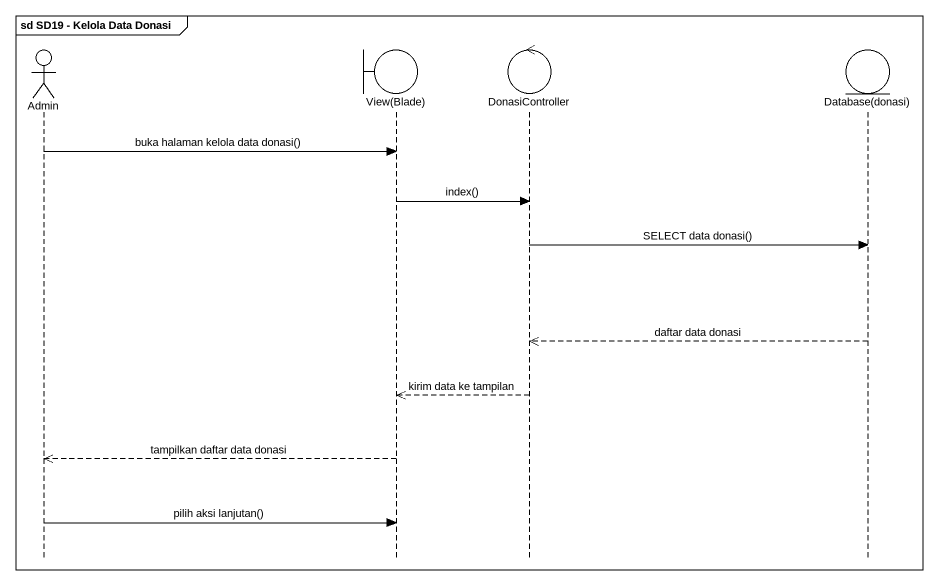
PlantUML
@startuml
mainframe sd SD19 - Kelola Data Donasi
hide footbox
actor Admin
boundary "View(Blade)" as View_Blade
control DonasiController
entity "Database(donasi)" as Database_donasi

Admin -> View_Blade : buka halaman kelola data donasi()
View_Blade -> DonasiController : index()
DonasiController -> Database_donasi : SELECT data donasi()
Database_donasi -->> DonasiController : daftar data donasi
DonasiController -->> View_Blade : kirim data ke tampilan
View_Blade -->> Admin : tampilkan daftar data donasi
Admin -> View_Blade : pilih aksi lanjutan()
@enduml
